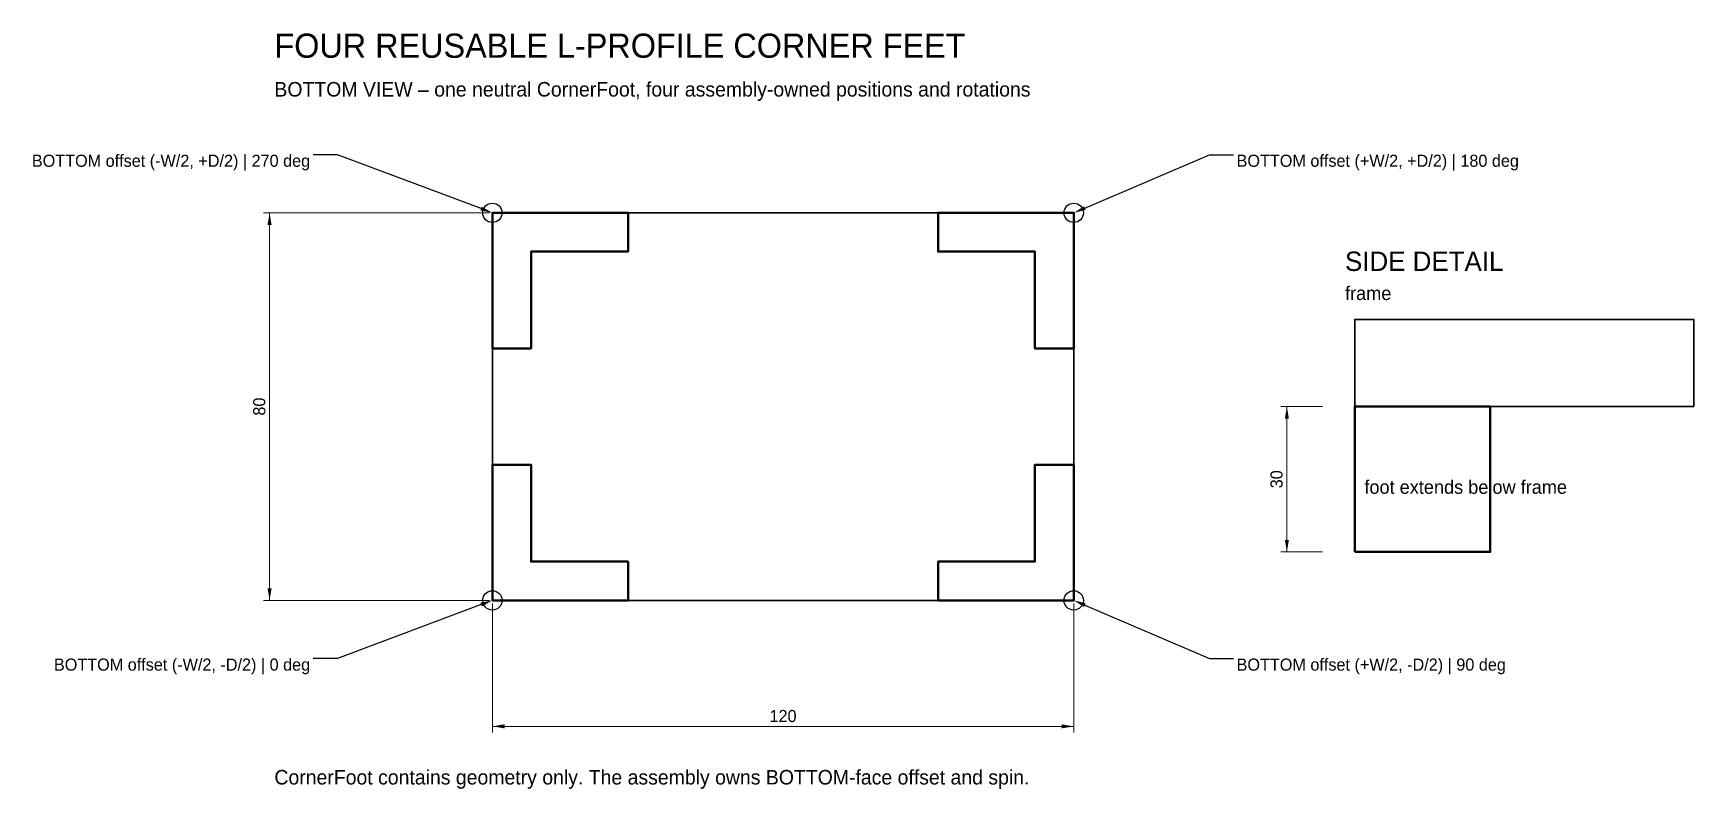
# Model space of a CAD drawing. Header units: millimetres. Extents: x -155 to 188, y -80 to 77.
import ezdxf
from ezdxf import colors
from ezdxf.entities.mleader import LeaderData, LeaderLine
from ezdxf.math import Vec2, Vec3

# ---------------------------------------------------------------- set-up
doc = ezdxf.new("R2010")
doc.units = ezdxf.units.MM
for name, color, linetype, lineweight in [('DETAIL', 7, 'Continuous', 35), ('DIM', 4, 'Continuous', 20), ('FEET', 3, 'Continuous', 50), ('FRAME', 8, 'Continuous', 35), ('PLACEMENT', 1, 'Continuous', 30)]:
    doc.layers.add(name, color=color, linetype=linetype, lineweight=lineweight)
doc.layers.add('TEXT', color=7, linetype='Continuous')
doc.dimstyles.new('ISO-25', dxfattribs={"dimtxt": 2.5, "dimasz": 2.5, "dimexe": 1.25, "dimexo": 0.625, "dimtad": 1, "dimdsep": 46, "dimtxsty": 'Standard', "dimcen": 2.5, "dimadec": 0, "dimazin": 0, "dimtfac": 1, "dimtdec": 4, "dimtmove": 0, "dimatfit": 3, "dimfxl": 1, "dimtzin": 0, "dimarcsym": 0})
doc.mleader_styles.duplicate_entry("Standard", '')

# ---------------------------------------------------------------- blocks, each defined once
blk = doc.blocks.new('*D1')
at = {"layer": 'DIM', "color": 0}
for p, q in [((-60, -40.62), (-60, -67.25)), ((60, -40.62), (60, -67.25)), ((-60, -66), (60, -66))]:
    blk.add_line(p, q, dxfattribs=at)
for points in [[(-60, -66), (-57.5, -66.42), (-57.5, -65.58)], [(60, -66), (57.5, -65.58), (57.5, -66.42)]]:
    blk.add_solid(points, dxfattribs=at)
at = {"layer": 'DIM', "color": 0, "insert": (0, -63.88), "char_height": 2.5, "attachment_point": 5}
blk.add_mtext('120', dxfattribs=at)
blk = doc.blocks.new('*D2')
at = {"layer": 'DIM', "color": 0}
for p, q in [((-60.62, 40), (-107.25, 40)), ((-106, -40), (-106, 40)), ((-60.62, -40), (-107.25, -40))]:
    blk.add_line(p, q, dxfattribs=at)
for points in [[(-106, 40), (-106.42, 37.5), (-105.58, 37.5)], [(-106, -40), (-105.58, -37.5), (-106.42, -37.5)]]:
    blk.add_solid(points, dxfattribs=at)
at = {"layer": 'DIM', "color": 0, "insert": (-108.12, 0), "char_height": 2.5, "attachment_point": 5, "rotation": 90}
blk.add_mtext('80', dxfattribs=at)
blk = doc.blocks.new('*D3')
at = {"layer": 'DIM', "color": 0}
for p, q in [((111.38, 0), (102.75, 0)), ((104, -30), (104, 0)), ((111.38, -30), (102.75, -30))]:
    blk.add_line(p, q, dxfattribs=at)
for points in [[(104, 0), (103.58, -2.5), (104.42, -2.5)], [(104, -30), (104.42, -27.5), (103.58, -27.5)]]:
    blk.add_solid(points, dxfattribs=at)
at = {"layer": 'DIM', "color": 0, "insert": (101.88, -15), "char_height": 2.5, "attachment_point": 5, "rotation": 90}
blk.add_mtext('30', dxfattribs=at)

msp = doc.modelspace()

# ---------------------------------------------------------------- linework, layer by layer
at = {"layer": 'DETAIL'}
msp.add_lwpolyline([(118, 0), (188, 0), (188, 18), (118, 18)], close=True, dxfattribs=at)
at = {"layer": 'FEET'}
for points in [[(-60, 40), (-60, 12), (-52, 12), (-52, 32), (-32, 32), (-32, 40)], [(60, 40), (32, 40), (32, 32), (52, 32), (52, 12), (60, 12)], [(118, -30), (146, -30), (146, 0), (118, 0)], [(-60, -40), (-32, -40), (-32, -32), (-52, -32), (-52, -12), (-60, -12)], [(60, -40), (60, -12), (52, -12), (52, -32), (32, -32), (32, -40)]]:
    msp.add_lwpolyline(points, close=True, dxfattribs=at)
at = {"layer": 'FRAME'}
msp.add_lwpolyline([(-60, -40), (60, -40), (60, 40), (-60, 40)], close=True, dxfattribs=at)
at = {"layer": 'PLACEMENT'}
for centre in [(-60, 40), (60, 40), (-60, -40), (60, -40)]:
    msp.add_circle(centre, 2, dxfattribs=at)

# ---------------------------------------------------------------- texts
at = {"layer": 'TEXT'}
for s, height, p in [('FOUR REUSABLE L-PROFILE CORNER FEET', 5, (-105, 72)), ('BOTTOM VIEW – one neutral CornerFoot, four assembly-owned positions and rotations', 3, (-105, 64)), ('SIDE DETAIL', 4, (116, 28)), ('frame', 2.8, (116, 22)), ('foot extends below frame', 2.8, (120, -18)), ('CornerFoot contains geometry only. The assembly owns BOTTOM-face offset and spin.', 3, (-105, -78))]:
    msp.add_text(s, height=height, dxfattribs=at).set_placement(p)

# ---------------------------------------------------------------- dimensions: what is measured, and where the dimension line sits
at = {"layer": 'DIM'}
for base, p1, p2, picture, middle in [((-106, 0), (-60, -40), (-60, 40), '*D2', (-108.125, 0)), ((104, -15), (112, -30), (112, 0), '*D3', (101.875, -15))]:
    dim = msp.add_linear_dim(base=base, p1=p1, p2=p2, angle=90, dimstyle='ISO-25', dxfattribs=at)
    dim.commit()
    dim.dimension.update_dxf_attribs({"geometry": picture, "text_midpoint": middle})
dim = msp.add_linear_dim(base=(0, -66), p1=(-60, -40), p2=(60, -40), dimstyle='ISO-25', dxfattribs=at)
dim.commit()
dim.dimension.update_dxf_attribs({"geometry": '*D1', "text_midpoint": (0, -63.875)})

# ---------------------------------------------------------------- leaders
at = {"layer": 'PLACEMENT'}
ml = msp.add_multileader_mtext('', dxfattribs=at)
ml.set_content('BOTTOM offset (-W/2, +D/2) | 270 deg')
ml.set_leader_properties()
ml.build(insert=Vec2(0, 0))
ml.multileader.update_dxf_attribs({"text_left_attachment_type": 2, "text_right_attachment_type": 2, "dogleg_length": 5, "arrow_head_size": 2.5})
ctx = ml.context
ctx.base_point, ctx.char_height, ctx.arrow_head_size, ctx.landing_gap_size = Vec3(-97, 52), 2.5, 2.5, 0.625
ctx.left_attachment, ctx.right_attachment, ctx.text_align_type, ctx.attachment_type = 2, 2, 2, 1
notes = []
notes.append((ctx, [(0, (1, 1, 0), (-92, 52), (-1, 0), 5, [(0, [(-60, 40)], 0, [])])]))
ctx.mtext.insert, ctx.mtext.alignment = Vec3(-97.625, 52), 3
ml = msp.add_multileader_mtext('', dxfattribs=at)
ml.set_content('BOTTOM offset (+W/2, +D/2) | 180 deg')
ml.set_leader_properties()
ml.build(insert=Vec2(0, 0))
ml.multileader.update_dxf_attribs({"text_left_attachment_type": 2, "text_right_attachment_type": 2, "dogleg_length": 5, "arrow_head_size": 2.5})
ctx = ml.context
ctx.base_point, ctx.char_height, ctx.arrow_head_size, ctx.landing_gap_size = Vec3(93, 52), 2.5, 2.5, 0.625
ctx.left_attachment, ctx.right_attachment, ctx.attachment_type = 2, 2, 1
notes.append((ctx, [(0, (1, 1, 0), (88, 52), (1, 0), 5, [(0, [(60, 40)], 0, [])])]))
ctx.mtext.insert = Vec3(93.625, 52)
ml = msp.add_multileader_mtext('', dxfattribs=at)
ml.set_content('BOTTOM offset (-W/2, -D/2) | 0 deg')
ml.set_leader_properties()
ml.build(insert=Vec2(0, 0))
ml.multileader.update_dxf_attribs({"text_left_attachment_type": 2, "text_right_attachment_type": 2, "dogleg_length": 5, "arrow_head_size": 2.5})
ctx = ml.context
ctx.base_point, ctx.char_height, ctx.arrow_head_size, ctx.landing_gap_size = Vec3(-97, -52), 2.5, 2.5, 0.625
ctx.left_attachment, ctx.right_attachment, ctx.text_align_type, ctx.attachment_type = 2, 2, 2, 1
notes.append((ctx, [(0, (1, 1, 0), (-92, -52), (-1, 0), 5, [(0, [(-60, -40)], 0, [])])]))
ctx.mtext.insert, ctx.mtext.alignment = Vec3(-97.625, -52), 3
ml = msp.add_multileader_mtext('', dxfattribs=at)
ml.set_content('BOTTOM offset (+W/2, -D/2) | 90 deg')
ml.set_leader_properties()
ml.build(insert=Vec2(0, 0))
ml.multileader.update_dxf_attribs({"text_left_attachment_type": 2, "text_right_attachment_type": 2, "dogleg_length": 5, "arrow_head_size": 2.5})
ctx = ml.context
ctx.base_point, ctx.char_height, ctx.arrow_head_size, ctx.landing_gap_size = Vec3(93, -52), 2.5, 2.5, 0.625
ctx.left_attachment, ctx.right_attachment, ctx.attachment_type = 2, 2, 1
notes.append((ctx, [(0, (1, 1, 0), (88, -52), (1, 0), 5, [(0, [(60, -40)], 0, [])])]))
ctx.mtext.insert = Vec3(93.625, -52)
for ctx, leaders in notes:
    for number, flags, end, landing, length, lines in leaders:
        leader = LeaderData()
        leader.index, (leader.has_last_leader_line, leader.has_dogleg_vector, leader.attachment_direction) = number, flags
        leader.last_leader_point, leader.dogleg_vector, leader.dogleg_length = Vec3(end), Vec3(landing), length
        for number, points, colour, breaks in lines:
            line = LeaderLine()
            line.index, line.vertices, line.color, line.breaks = number, Vec3.list(points), colors.encode_raw_color(colour), breaks
            leader.lines.append(line)
        ctx.leaders.append(leader)

doc.saveas('drawing.dxf')
